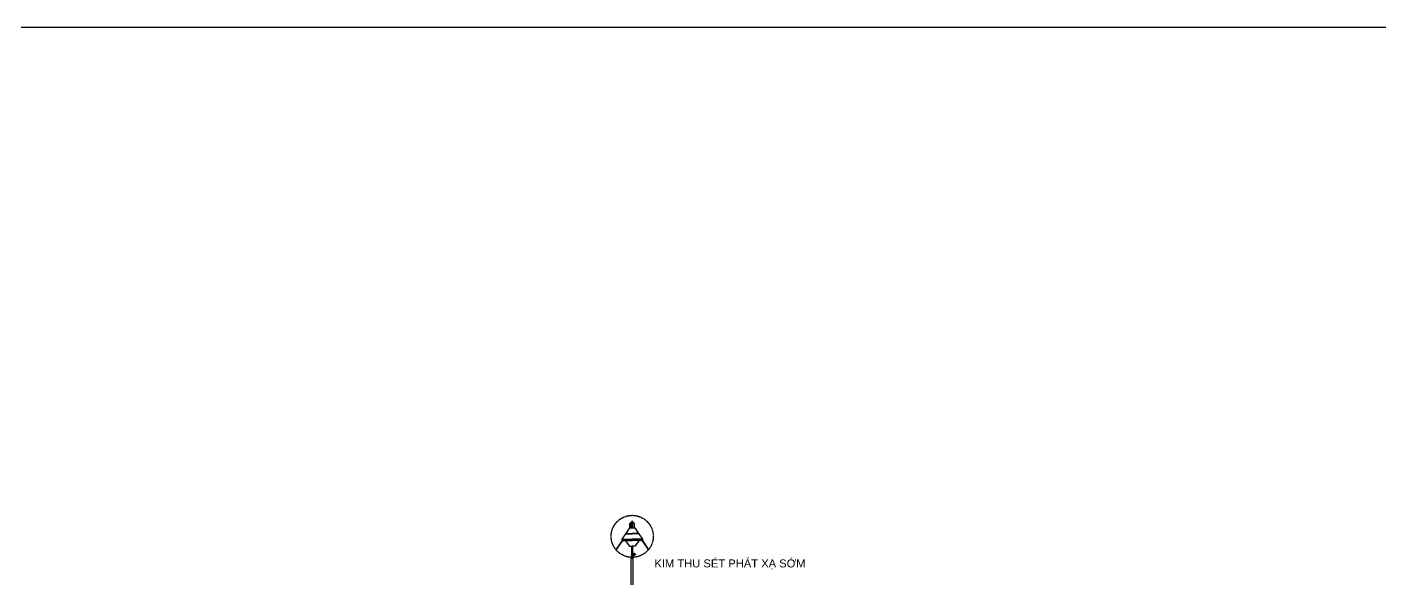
# Model space of a CAD drawing. Extents: x -5343388 to 7033982, y -486386 to 188356.
# Drawn here: x 535213 to 594388, y 164193 to 188356 of the extents above; entities that cross this region are included whole.
import ezdxf

# ---------------------------------------------------------------- set-up
doc = ezdxf.new("R2010")
doc.units = 0
doc.header["$MEASUREMENT"] = 0
doc.linetypes.add('CENTER', pattern=[2, 1.25, -0.25, 0.25, -0.25])
for name, color, linetype in [('0-----E-text', 3, 'Continuous'), ('2', 2, 'Continuous'), ('E-PLAN', 9, 'Continuous')]:
    doc.layers.add(name, color=color, linetype=linetype)
doc.styles.add('STYLE3', font='')
doc.styles.get('STYLE3').set_extended_font_data('.VnArialH')

msp = doc.modelspace()

# ---------------------------------------------------------------- linework, layer by layer
msp.add_lwpolyline([(6016.37809, 188356.37426), (1372453.78938, 188356.37426), (1372453.78938, -486385.88005), (6016.37809, -486385.88005)], close=True)
at = {"layer": '2', "color": 2, "linetype": 'CENTER'}
msp.add_circle((561681.62923, 166058.68828), 920.54323, dxfattribs=at)
at = {"layer": 'E-PLAN', "color": 2}
for p, q in [((561566.04047, 166431.67498), (561402.2063, 166188.82711)), ((561576.91304, 166437.45541), (561786.34542, 166437.45541)), ((561578.9911, 166618.29347), (561624.20694, 166672.06669)), ((561578.9911, 166437.45541), (561578.9911, 166618.29347)), ((561592.21133, 166618.29347), (561637.42716, 166672.06669)), ((561592.21133, 166437.45541), (561592.21133, 166618.29347)), ((561624.20694, 166672.06669), (561637.42716, 166672.06669)), ((561678.14279, 166737.51382), (561658.31245, 166671.41269)), ((561658.31245, 166637.56494), (561658.31245, 166671.41269)), ((561658.31245, 166437.45541), (561658.31245, 166637.56494)), ((561678.14279, 166737.51382), (561697.97313, 166671.41269)), ((561697.97313, 166637.56494), (561697.97313, 166671.41269)), ((561697.97313, 166437.45541), (561697.97313, 166637.56494)), ((561764.07425, 166618.29347), (561718.85842, 166672.06669)), ((561732.07865, 166672.06669), (561718.85842, 166672.06669)), ((561777.29448, 166618.29347), (561732.07865, 166672.06669)), ((561764.07425, 166437.45541), (561764.07425, 166618.29347)), ((561777.29448, 166437.45541), (561777.29448, 166618.29347)), ((561797.21799, 166431.67498), (561961.05216, 166188.82711)), ((561237.47812, 165873.2818), (560983.39694, 165496.66271)), ((561242.51348, 165863.91361), (560991.70841, 165492.15061)), ((561392.99441, 166175.17251), (561229.51917, 165932.85667)), ((561229.51917, 165932.85667), (561229.51917, 165900.27595)), ((561229.51917, 165932.85667), (561681.62923, 165932.85667)), ((561229.51917, 165900.27595), (561681.62923, 165900.27595)), ((561238.36502, 165900.27595), (561238.36502, 165895.59185)), ((561243.04911, 165890.90776), (561297.27445, 165890.90776)), ((561243.04911, 165890.90776), (561243.04911, 165881.53956)), ((561243.04911, 165881.53956), (561295.77923, 165881.53956)), ((561258.04573, 165872.17137), (561295.77923, 165872.17137)), ((561264.52769, 165872.17137), (561264.52769, 165859.03474)), ((561264.52769, 165859.03474), (561285.8581, 165859.03474)), ((561285.8581, 165872.17137), (561285.8581, 165859.03474)), ((561295.77923, 165890.90776), (561295.77923, 165872.17137)), ((561297.27445, 165890.90776), (561681.62923, 165890.90776)), ((561301.95855, 165886.22366), (561301.95855, 165881.53956)), ((561306.64264, 165876.85547), (561681.62923, 165876.85547)), ((561377.45135, 165876.85547), (561570.58205, 165629.69546)), ((561392.99441, 166175.17251), (561681.62923, 166175.17251)), ((561402.2063, 166188.82711), (561402.2063, 166175.17251)), ((561402.2063, 166188.82711), (561681.62923, 166188.82711)), ((561961.05216, 166188.82711), (561681.62923, 166188.82711)), ((561970.26405, 166175.17251), (561681.62923, 166175.17251)), ((562133.73929, 165932.85667), (561681.62923, 165932.85667)), ((562133.73929, 165900.27595), (561681.62923, 165900.27595)), ((562065.98401, 165890.90776), (561681.62923, 165890.90776)), ((562056.61582, 165876.85547), (561681.62923, 165876.85547)), ((561985.80711, 165876.85547), (561792.67641, 165629.69546)), ((561961.05216, 166188.82711), (561961.05216, 166175.17251)), ((561970.26405, 166175.17251), (562133.73929, 165932.85667)), ((562061.29991, 165886.22366), (562061.29991, 165881.53956)), ((562120.20935, 165890.90776), (562065.98401, 165890.90776)), ((562067.47922, 165890.90776), (562067.47922, 165872.17137)), ((562120.20935, 165881.53956), (562067.47922, 165881.53956)), ((562105.21273, 165872.17137), (562067.47922, 165872.17137)), ((562077.40036, 165872.17137), (562077.40036, 165859.03474)), ((562098.73077, 165859.03474), (562077.40036, 165859.03474)), ((562098.73077, 165872.17137), (562098.73077, 165859.03474)), ((562120.20935, 165890.90776), (562120.20935, 165881.53956)), ((562120.74498, 165863.91361), (562371.55005, 165492.15061)), ((562124.89344, 165900.27595), (562124.89344, 165895.59185)), ((562125.78034, 165873.2818), (562379.86152, 165496.66271)), ((562133.73929, 165932.85667), (562133.73929, 165900.27595)), ((561570.58205, 165629.69546), (561681.62923, 165629.69546)), ((561632.78522, 162208.72618), (561632.78522, 165098.25546)), ((561632.78522, 165098.25546), (561731.30988, 165098.25546)), ((561649.85202, 165629.69546), (561713.40644, 165629.69546)), ((561659.56172, 165629.69546), (561703.69674, 165629.69546)), ((561659.56172, 165279.02709), (561659.56172, 165629.69546)), ((561659.56172, 165454.04183), (561703.69674, 165454.04183)), ((561659.56172, 165424.76623), (561703.69674, 165424.76623)), ((561659.56172, 165091.80905), (561659.56172, 165250.9866)), ((561792.67641, 165629.69546), (561681.62923, 165629.69546)), ((561703.69674, 165279.02709), (561703.69674, 165629.69546)), ((561703.69674, 165091.80905), (561703.69674, 165250.9866)), ((561731.30988, 162208.72618), (561731.30988, 165098.25546)), ((562381.18891, 165488.6467), (562371.55005, 165492.15061)), ((562379.86152, 165496.66271), (562381.18891, 165488.6467))]:
    msp.add_line(p, q, dxfattribs=at)
at = {"layer": 'E-PLAN', "color": 2, "linetype": 'Continuous'}
for p, q in [((561707.26682, 165279.02709), (561652.58884, 165279.02709)), ((561707.26682, 165250.9866), (561652.58884, 165250.9866)), ((561707.26682, 165226.58523), (561707.26682, 165303.42845)), ((561763.56647, 165308.63301), (561712.47138, 165308.63301)), ((561763.56647, 165221.38067), (561712.47138, 165221.38067)), ((561713.96614, 165237.71616), (561713.96614, 165292.3694)), ((561745.30352, 165279.02709), (561713.96614, 165279.02709)), ((561745.30352, 165279.02709), (561713.96614, 165279.02709)), ((561745.30352, 165250.9866), (561713.96614, 165250.9866)), ((561733.94482, 165298.80323), (561720.47184, 165298.80323)), ((561733.94482, 165231.21046), (561720.47184, 165231.21046)), ((561729.07474, 165279.02709), (561729.07474, 165298.80323)), ((561729.07474, 165250.9866), (561729.07474, 165231.21046)), ((561730.77311, 165303.71812), (561733.94482, 165308.63301)), ((561730.77311, 165303.71812), (561733.94482, 165298.80323)), ((561730.77311, 165226.29557), (561733.94482, 165231.21046)), ((561730.77311, 165226.29557), (561733.94482, 165221.38067)), ((561738.81489, 165279.02709), (561738.81489, 165297.54251)), ((561738.81489, 165250.9866), (561738.81489, 165232.47118)), ((561745.30352, 165221.38067), (561745.30352, 165308.63301)), ((561777.44331, 165287.70662), (561766.84368, 165307.47163)), ((561777.44331, 165242.30706), (561766.84368, 165222.54205)), ((561794.04923, 165286.4148), (561777.44331, 165286.4148)), ((561777.44331, 165285.60257), (561777.44331, 165242.30706)), ((561794.04923, 165243.59889), (561777.44331, 165243.59889)), ((561780.3316, 165286.4148), (561780.3316, 165243.59889)), ((561823.86463, 165279.02709), (561780.3316, 165279.02709)), ((561823.86463, 165250.9866), (561780.3316, 165250.9866)), ((561794.04923, 165286.4148), (561794.04923, 165243.59889)), ((561823.86463, 165279.02709), (561823.86463, 165250.9866))]:
    msp.add_line(p, q, dxfattribs=at)
for points in [[(561733.94482, 165298.80323), (561735.73897, 165298.49708), (561737.15237, 165298.19295), (561738.3109, 165297.80924), (561739.34043, 165297.26438), (561740.36683, 165296.47679), (561741.51598, 165295.36489), (561742.91375, 165293.84711), (561744.68601, 165291.84186)], [(561733.94482, 165231.21046), (561735.73897, 165231.5166), (561737.15237, 165231.82074), (561738.3109, 165232.20445), (561739.34043, 165232.74931), (561740.36683, 165233.5369), (561741.51598, 165234.6488), (561742.91375, 165236.16658), (561744.68601, 165238.17183)]]:
    msp.add_lwpolyline(points, dxfattribs=at)
at = {"layer": 'E-PLAN', "color": 2}
for centre, radius, start, end in [((561576.91304, 166424.33994), 13.11547, 90, 145.9949400792), ((561786.34542, 166424.33994), 13.11547, 34.0050599208, 90), ((561253.01036, 165862.80318), 18.73639, 90, 145.9949400792), ((561243.04911, 165895.59185), 4.6841, 180, 270), ((561258.04573, 165853.43498), 18.73639, 90, 145.9949400792), ((561297.27445, 165886.22366), 4.6841, 0, 90), ((561306.64264, 165881.53956), 4.6841, 180, 270), ((562056.61582, 165881.53956), 4.6841, 270, 0), ((562065.98401, 165886.22366), 4.6841, 90, 180), ((562105.21273, 165853.43498), 18.73639, 34.0050599208, 90), ((562110.24809, 165862.80318), 18.73639, 34.0050599208, 90), ((562120.20935, 165895.59185), 4.6841, 270, 0)]:
    msp.add_arc(centre, radius, start, end, dxfattribs=at)
at = {"layer": 'E-PLAN', "color": 2, "linetype": 'Continuous'}
for centre, radius, start, end in [((561652.58884, 165265.00684), 14.02024, 90, 270), ((561712.47138, 165303.42845), 5.20456, 90, 180), ((561712.47138, 165226.58523), 5.20456, 180, 270), ((561720.47184, 165292.29752), 6.5057, 90, 180), ((561720.47184, 165237.71616), 6.5057, 180, 270), ((561763.56647, 165303.42845), 5.20456, 50.9733489921, 90), ((561763.56647, 165226.58523), 5.20456, 270, 309.0266510079)]:
    msp.add_arc(centre, radius, start, end, dxfattribs=at)

# ---------------------------------------------------------------- texts
at = {"layer": '0-----E-text', "color": 6, "style": 'STYLE3'}
msp.add_text('kim thu sÐt ph¸t x¹ sím', height=350, dxfattribs=at).set_placement((562651.55614, 164699.13319))

doc.saveas('drawing.dxf')
